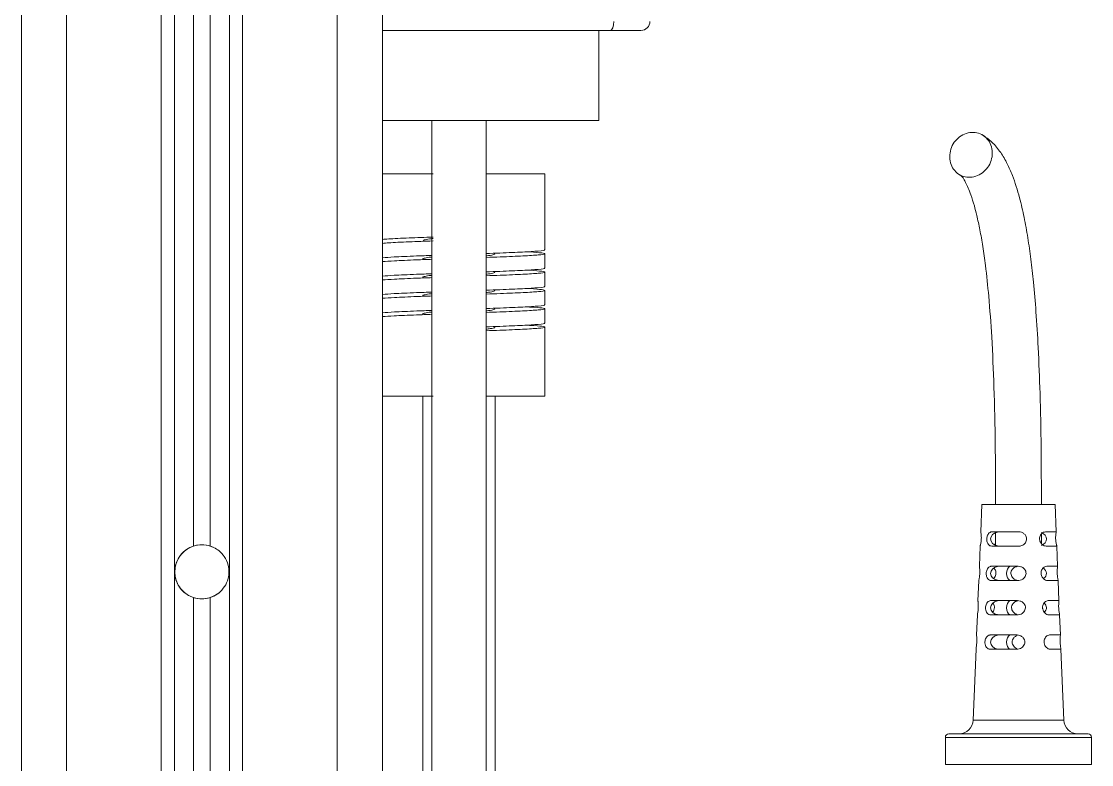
# Model space of a CAD drawing. Header units: millimetres. Extents: x 0 to 594, y 0 to 420.
# Drawn here: x 175.79 to 215.33, y 349.33 to 376.78 of the extents above; entities that cross this region are included whole.
import ezdxf

# ---------------------------------------------------------------- set-up
doc = ezdxf.new("R2010")
doc.units = ezdxf.units.MM

msp = doc.modelspace()

# ---------------------------------------------------------------- linework, layer by layer
at = {"color": 7, "linetype": 'Continuous', "lineweight": 15}
for p, q in [((175.7933, 342.5516), (175.7933, 405.1183)), ((180.9599, 343.5017), (180.9599, 405.1183)), ((182.1503, 357.4025), (182.1503, 405.1183)), ((182.7696, 357.4025), (182.7696, 405.1183)), ((183.9599, 343.5017), (183.9599, 405.1183)), ((189.1266, 342.5516), (189.1266, 405.1183)), ((189.1266, 376.4517), (197.1266, 376.4517)), ((197.1266, 376.4517), (197.1266, 373.1183)), ((197.5385, 376.4517), (197.1266, 376.4517)), ((198.6766, 376.4517), (197.5385, 376.4517)), ((189.1266, 373.1183), (197.1266, 373.1183)), ((190.9599, 373.1183), (190.9599, 326.8531)), ((192.9599, 326.8531), (192.9599, 373.1183)), ((190.9982, 371.1557), (189.1266, 371.1557)), ((195.1349, 371.1557), (192.9599, 371.1557)), ((195.1349, 368.344), (195.1349, 371.1557)), ((195.1349, 367.6667), (195.1349, 368.2001)), ((195.1349, 366.9893), (195.1349, 367.5227)), ((195.1349, 366.312), (195.1349, 366.8454)), ((195.1349, 365.6347), (195.1349, 366.1681)), ((195.1349, 362.943), (195.1349, 365.4907)), ((189.1266, 362.943), (190.9982, 362.943)), ((190.6266, 362.943), (190.6266, 326.8531)), ((192.9599, 362.943), (195.1349, 362.943)), ((193.2933, 326.8531), (193.2933, 362.943)), ((211.2719, 358.9339), (211.2317, 357.9285)), ((211.2719, 358.9339), (213.8826, 358.9339)), ((213.8826, 358.9339), (213.9813, 358.9339)), ((214.0214, 357.9297), (213.9813, 358.9339)), ((211.6524, 357.9285), (212.6336, 357.9285)), ((211.7799, 357.8991), (211.7799, 357.4287)), ((213.4732, 357.499), (213.4732, 357.8502)), ((214.0214, 357.9285), (213.6249, 357.9285)), ((211.2105, 357.3995), (211.1808, 356.6562)), ((212.6251, 357.3993), (211.6438, 357.3993)), ((213.6461, 357.3993), (214.0426, 357.3993)), ((214.0724, 356.6562), (214.0426, 357.3995)), ((211.6319, 356.6585), (212.6131, 356.6585)), ((214.0722, 356.6585), (213.6757, 356.6585)), ((211.1598, 356.1306), (211.1299, 355.3828)), ((212.6046, 356.1293), (211.6234, 356.1293)), ((213.6967, 356.1293), (214.0933, 356.1293)), ((214.1233, 355.3828), (214.0934, 356.1306)), ((211.6115, 355.3885), (212.5927, 355.3885)), ((214.1227, 355.3885), (213.7262, 355.3885)), ((211.1091, 354.8634), (211.0789, 354.1093)), ((212.5843, 354.8593), (211.603, 354.8593)), ((213.7471, 354.8593), (214.1436, 354.8593)), ((214.1742, 354.1093), (214.1441, 354.8634)), ((211.5912, 354.1185), (212.5724, 354.1185)), ((214.1729, 354.1185), (213.7764, 354.1185)), ((214.1729, 354.1185), (214.1734, 354.1093)), ((211.0585, 353.5994), (210.9536, 350.9753)), ((212.564, 353.5893), (211.5828, 353.5893)), ((213.7973, 353.5893), (214.1938, 353.5893)), ((214.2996, 350.9753), (214.1946, 353.5994)), ((209.9257, 350.335), (209.9257, 349.3296)), ((215.0081, 350.4673), (215.1951, 350.4673)), ((215.3275, 349.3296), (215.3275, 350.335))]:
    msp.add_line(p, q, dxfattribs=at)
at = {"color": 66, "linetype": 'Continuous', "lineweight": 15}
for p, q in [((177.4599, 343.5017), (177.4599, 405.1183)), ((181.4432, 343.5017), (181.4432, 405.1183)), ((183.4767, 343.5017), (183.4767, 405.1183)), ((187.4599, 343.5017), (187.4599, 405.1183)), ((182.1503, 343.5017), (182.1503, 355.5008)), ((182.7696, 343.5017), (182.7696, 355.5008)), ((210.9536, 350.9753), (214.1777, 350.9753)), ((214.1777, 350.9753), (214.2996, 350.9753)), ((209.9257, 350.335), (215.3275, 350.335)), ((209.9257, 349.3296), (215.1307, 349.3296)), ((215.1307, 349.3296), (215.3275, 349.3296))]:
    msp.add_line(p, q, dxfattribs=at)
at = {"color": 7, "linetype": 'Continuous', "lineweight": 15}
for centre, radius, start, end in [((198.6766, 376.785), 0.3333, 270, 0), ((182.4599, 356.4517), 1, 65.53052, 180), ((182.4599, 356.4517), 1, 71.96222, 108.03778), ((182.4599, 356.4517), 1, 181.63875, 309.4921), ((182.4599, 356.4517), 1, 251.96222, 288.03778), ((210.4248, 350.9964), 0.5292, 270, 357.70939), ((214.8283, 350.9964), 0.5292, 182.29061, 270), ((210.058, 350.335), 0.1323, 90, 180), ((215.1952, 350.335), 0.1323, 0, 90)]:
    msp.add_arc(centre, radius, start, end, dxfattribs=at)
for centre, major_axis, ratio, start_param, end_param in [((197.5385, 376.785), (0, 0.3333), 0.4142136, 3.1415927, 4.712389), ((211.9377, 357.6639), (0.3444, 0), 0.7681497, 1.836659, 4.4465263), ((213.3155, 357.6639), (0.3444, 0), 0.7681497, 5.1882218, 7.3781488), ((211.9377, 356.3939), (0.3444, 0), 0.7681497, 1.836659, 4.4465263), ((212.3342, 356.3939), (0, 0.2646), 0.5524849, 0.2658626, 2.87573), ((213.3155, 356.3939), (0.3444, 0), 0.7681497, 5.4637247, 7.1385704), ((211.9377, 355.1239), (0.3444, 0), 0.7681497, 1.836659, 4.4465263), ((212.3342, 355.1239), (0, 0.2646), 0.5524849, 0.2658626, 2.87573), ((213.3155, 355.1239), (0.3444, 0), 0.7681497, 5.602793, 6.9985309), ((211.9377, 353.8539), (0.3444, 0), 0.7681497, 1.836659, 4.4465263), ((212.3342, 353.8539), (0, 0.2646), 0.5524849, 0.2658626, 2.87573)]:
    msp.add_ellipse(centre, major_axis=major_axis, ratio=ratio, start_param=start_param, end_param=end_param, dxfattribs=at)
for points, knots in [([(210.0874, 371.8561), (210.1033, 371.9493), (210.1351, 372.1358), (210.2895, 372.384), (210.5034, 372.5727), (210.7605, 372.6806), (211.0298, 372.6955), (211.2815, 372.6158), (211.487, 372.4504), (211.6233, 372.2182), (211.663, 372.007), (211.6572, 371.7924), (211.6058, 371.5762), (211.4564, 371.3281), (211.2412, 371.1394), (210.9845, 371.0315), (210.715, 371.0166), (210.4634, 371.0963), (210.2577, 371.2617), (210.1221, 371.4939), (210.0804, 371.7051), (210.0861, 371.827), (210.0874, 371.8561)], [0, 0, 0, 0, 0.0536862, 0.1073722, 0.1610581, 0.214745, 0.268431, 0.3221172, 0.3758035, 0.4294901, 0.4831761, 0.5, 0.5536863, 0.6073721, 0.6610583, 0.7147448, 0.7684312, 0.8221174, 0.8758035, 0.9294899, 0.9831761, 1, 1, 1, 1]), ([(213.4732, 358.9339), (213.4716, 359.6408), (213.4684, 361.0122), (213.4305, 362.9482), (213.3662, 364.6188), (213.2824, 365.9893), (213.1894, 367.079), (213.0879, 367.9898), (212.9752, 368.7919), (212.842, 369.5456), (212.662, 370.3323), (212.4503, 370.9947), (212.2088, 371.5474), (211.9603, 371.9737), (211.6535, 372.3429), (211.4064, 372.5118), (211.2798, 372.5983)], [0, 0, 0, 0, 0.1376042, 0.2669666, 0.377251, 0.4643321, 0.5370742, 0.5944899, 0.6488347, 0.7029661, 0.7556967, 0.8211149, 0.8587063, 0.9004858, 0.9490379, 1, 1, 1, 1]), ([(210.4651, 371.1138), (210.4931, 371.0958), (210.5431, 371.0636), (210.6045, 370.9666), (210.7094, 370.7766), (210.8467, 370.4621), (210.9866, 370.0131), (211.1007, 369.5702), (211.2059, 369.0754), (211.3131, 368.4553), (211.4266, 367.6378), (211.5434, 366.5232), (211.651, 365.0219), (211.7306, 363.1905), (211.7747, 361.1215), (211.7781, 359.6729), (211.7799, 358.9339)], [0, 0, 0, 0, 0.0338778, 0.0604191, 0.0854756, 0.149727, 0.1911521, 0.2218525, 0.2660824, 0.3142299, 0.3678179, 0.4516432, 0.5600761, 0.6923545, 0.8430522, 1, 1, 1, 1]), ([(190.9982, 368.8189), (190.6947, 368.8076), (190.064, 368.7843), (189.4061, 368.7546), (189.1975, 368.7362), (189.1266, 368.73)], [0, 0, 0, 0, 0.3798202, 0.7892966, 1, 1, 1, 1]), ([(190.9982, 368.6749), (190.6977, 368.6638), (190.0698, 368.6406), (189.4105, 368.6109), (189.1992, 368.5924), (189.1266, 368.5861)], [0, 0, 0, 0, 0.3759882, 0.78549, 1, 1, 1, 1]), ([(190.9982, 368.7636), (190.9527, 368.7586), (190.7974, 368.7414), (190.6567, 368.7144), (190.6441, 368.6924), (190.6385, 368.6827)], [0, 0, 0, 0, 0.1868, 0.6375183, 1, 1, 1, 1]), ([(190.9599, 368.1396), (190.7662, 368.1327), (190.2316, 368.1137), (189.5593, 368.0851), (189.259, 368.0634), (189.1266, 368.0538)], [0, 0, 0, 0, 0.2409847, 0.6651451, 1, 1, 1, 1]), ([(190.9599, 368.0827), (190.9479, 368.0814), (190.8215, 368.0679), (190.6994, 368.0423), (190.602, 368.0179), (190.6272, 368.0055), (190.6276, 368.0054)], [0, 0, 0, 0, 0.04974894, 0.52179726, 0.99384539, 1, 1, 1, 1]), ([(195.1079, 368.344), (195.1163, 368.3418), (195.1709, 368.3274), (194.9212, 368.3009), (194.3564, 368.2645), (193.6504, 368.2341), (193.1334, 368.2159), (192.9599, 368.2098)], [0, 0, 0, 0, 0.0499625, 0.321039, 0.5921157, 0.8631924, 1, 1, 1, 1]), ([(194.432, 368.2723), (194.4728, 368.2703), (194.7705, 368.2563), (195.0559, 368.2301), (195.194, 368.1937), (194.9441, 368.1573), (194.3582, 368.1209), (193.657, 368.0904), (193.1366, 368.0721), (192.9599, 368.0658)], [0, 0, 0, 0, 0.02799703, 0.20427335, 0.38054952, 0.55682558, 0.73310194, 0.90937817, 1, 1, 1, 1]), ([(192.9599, 368.1235), (192.9892, 368.1268), (193.1281, 368.1422), (193.2599, 368.1677), (193.2755, 368.19), (193.2826, 368.2001)], [0, 0, 0, 0, 0.1273816, 0.6036299, 1, 1, 1, 1]), ([(190.9599, 367.9957), (190.7693, 367.9889), (190.2374, 367.97), (189.5643, 367.9414), (189.2611, 367.9196), (189.1266, 367.91)], [0, 0, 0, 0, 0.23712882, 0.66157873, 1, 1, 1, 1]), ([(190.9599, 367.4623), (190.7662, 367.4554), (190.2316, 367.4364), (189.5593, 367.4078), (189.259, 367.3861), (189.1266, 367.3765)], [0, 0, 0, 0, 0.2409787, 0.6651392, 1, 1, 1, 1]), ([(190.9599, 367.3184), (190.7693, 367.3116), (190.2374, 367.2927), (189.5643, 367.2641), (189.2611, 367.2423), (189.1266, 367.2326)], [0, 0, 0, 0, 0.2371245, 0.6615751, 1, 1, 1, 1]), ([(190.9599, 367.4053), (190.9479, 367.404), (190.8215, 367.3906), (190.6994, 367.365), (190.602, 367.3404), (190.6272, 367.3282), (190.6276, 367.328)], [0, 0, 0, 0, 0.0497458, 0.5217944, 0.9938431, 1, 1, 1, 1]), ([(195.1079, 367.6667), (195.1163, 367.6644), (195.1709, 367.6501), (194.9212, 367.6236), (194.3564, 367.5872), (193.6505, 367.5568), (193.1334, 367.5385), (192.9599, 367.5324)], [0, 0, 0, 0, 0.0499587, 0.3210349, 0.5921121, 0.8631888, 1, 1, 1, 1]), ([(194.432, 367.5949), (194.4728, 367.593), (194.7705, 367.5789), (195.0559, 367.5528), (195.194, 367.5164), (194.9441, 367.48), (194.3582, 367.4436), (193.657, 367.4131), (193.1366, 367.3947), (192.9599, 367.3885)], [0, 0, 0, 0, 0.0279939, 0.2042702, 0.3805468, 0.5568233, 0.7330997, 0.9093761, 1, 1, 1, 1]), ([(192.9599, 367.4462), (192.9892, 367.4494), (193.1281, 367.4648), (193.2599, 367.4904), (193.2755, 367.5127), (193.2826, 367.5228)], [0, 0, 0, 0, 0.1273638, 0.60361124, 1, 1, 1, 1]), ([(195.1079, 366.9893), (195.1163, 366.9871), (195.1709, 366.9727), (194.9211, 366.9462), (194.3563, 366.9098), (193.6504, 366.8795), (193.1333, 366.8612), (192.9599, 366.8551)], [0, 0, 0, 0, 0.0499706, 0.3210472, 0.592124, 0.8632008, 1, 1, 1, 1]), ([(194.4324, 366.9176), (194.471, 366.9158), (194.7671, 366.9018), (195.0529, 366.8758), (195.1946, 366.8394), (194.948, 366.803), (194.3651, 366.7666), (193.6629, 366.736), (193.1397, 366.7175), (192.9599, 366.7112)], [0, 0, 0, 0, 0.0264693, 0.202726, 0.3789828, 0.5552392, 0.7314959, 0.9077527, 1, 1, 1, 1]), ([(190.9599, 366.785), (190.7662, 366.7781), (190.2315, 366.759), (189.5593, 366.7304), (189.259, 366.7087), (189.1266, 366.6992)], [0, 0, 0, 0, 0.2409966, 0.6651559, 1, 1, 1, 1]), ([(190.9599, 366.641), (190.7723, 366.6344), (190.2432, 366.6156), (189.5693, 366.587), (189.2631, 366.5651), (189.1266, 366.5553)], [0, 0, 0, 0, 0.2333324, 0.6580717, 1, 1, 1, 1]), ([(190.9599, 366.728), (190.9479, 366.7267), (190.8215, 366.7133), (190.6994, 366.6877), (190.602, 366.6631), (190.6272, 366.6509), (190.6276, 366.6507)], [0, 0, 0, 0, 0.0497664, 0.521816, 0.9938642, 1, 1, 1, 1]), ([(192.9599, 366.7688), (192.9892, 366.7721), (193.1281, 366.7875), (193.2599, 366.813), (193.2755, 366.8353), (193.2827, 366.8455)], [0, 0, 0, 0, 0.1273433, 0.60359, 1, 1, 1, 1]), ([(190.9599, 366.1076), (190.7693, 366.1008), (190.2374, 366.0819), (189.5643, 366.0534), (189.2611, 366.0316), (189.1266, 366.0219)], [0, 0, 0, 0, 0.2371611, 0.6616089, 1, 1, 1, 1]), ([(195.109, 366.312), (195.1171, 366.3099), (195.1721, 366.2956), (194.9248, 366.2692), (194.3634, 366.2329), (193.6564, 366.2024), (193.1364, 366.184), (192.9599, 366.1778)], [0, 0, 0, 0, 0.0474154, 0.3184967, 0.5895789, 0.8606607, 1, 1, 1, 1]), ([(194.432, 366.2402), (194.4749, 366.2382), (194.7741, 366.224), (195.0589, 366.1978), (195.1933, 366.1613), (194.9401, 366.125), (194.3511, 366.0886), (193.651, 366.0582), (193.1335, 366.0399), (192.9599, 366.0338)], [0, 0, 0, 0, 0.0294754, 0.2057869, 0.3820981, 0.5584094, 0.7347207, 0.9110319, 1, 1, 1, 1]), ([(192.9599, 366.0915), (192.9892, 366.0948), (193.1281, 366.1102), (193.2599, 366.1357), (193.2755, 366.158), (193.2827, 366.1681)], [0, 0, 0, 0, 0.1273481, 0.6035951, 1, 1, 1, 1]), ([(190.9599, 365.9637), (190.7662, 365.9568), (190.2315, 365.9378), (189.5592, 365.9092), (189.259, 365.8875), (189.1266, 365.8779)], [0, 0, 0, 0, 0.2410148, 0.6651729, 1, 1, 1, 1]), ([(190.9599, 366.0507), (190.9479, 366.0494), (190.8215, 366.0359), (190.6994, 366.0103), (190.602, 365.9858), (190.6272, 365.9735), (190.6276, 365.9734)], [0, 0, 0, 0, 0.0497827, 0.5218333, 0.9938851, 1, 1, 1, 1]), ([(195.1079, 365.6347), (195.1163, 365.6324), (195.1708, 365.6181), (194.9211, 365.5916), (194.3563, 365.5552), (193.6504, 365.5248), (193.1333, 365.5065), (192.9599, 365.5004)], [0, 0, 0, 0, 0.04997947, 0.32105605, 0.59213299, 0.86320966, 1, 1, 1, 1]), ([(194.4316, 365.5629), (194.4746, 365.5609), (194.774, 365.5467), (195.0589, 365.5204), (195.1933, 365.484), (194.9401, 365.4476), (194.3511, 365.4112), (193.651, 365.3809), (193.1335, 365.3626), (192.9599, 365.3565)], [0, 0, 0, 0, 0.0295708, 0.2058645, 0.382158, 0.5584514, 0.7347447, 0.9110383, 1, 1, 1, 1]), ([(192.9599, 365.4146), (193.0142, 365.4212), (193.1695, 365.4399), (193.2838, 365.4652), (193.2769, 365.4841), (193.2744, 365.4908)], [0, 0, 0, 0, 0.2570406, 0.7363349, 1, 1, 1, 1]), ([(211.2317, 357.9285), (211.2326, 357.925), (211.2342, 357.918), (211.2438, 357.865), (211.2526, 357.7919), (211.2558, 357.7092), (211.2528, 357.6315), (211.2443, 357.5579), (211.2325, 357.4911), (211.2196, 357.4349), (211.2116, 357.4037), (211.2108, 357.4005), (211.2105, 357.3993)], [0, 0, 0, 0, 0.1195872, 0.2391197, 0.3583528, 0.4458245, 0.5334968, 0.6171021, 0.7076913, 0.8130309, 0.9327443, 1, 1, 1, 1]), ([(211.6438, 357.3993), (211.6191, 357.4029), (211.5695, 357.41), (211.5104, 357.4627), (211.4721, 357.5355), (211.4549, 357.6203), (211.4558, 357.7008), (211.4721, 357.7755), (211.5017, 357.8405), (211.547, 357.894), (211.5999, 357.9241), (211.638, 357.9273), (211.6524, 357.9285)], [0, 0, 0, 0, 0.1197023, 0.2392102, 0.3627006, 0.4545045, 0.5466613, 0.6306753, 0.717686, 0.81706, 0.9308758, 1, 1, 1, 1]), ([(211.7799, 357.8502), (211.776, 357.8558), (211.7679, 357.8676), (211.7571, 357.8739), (211.7514, 357.8772)], [0, 0, 0, 0, 0.4769572, 1, 1, 1, 1]), ([(212.6336, 357.9285), (212.6689, 357.925), (212.7395, 357.918), (212.8334, 357.865), (212.8981, 357.7919), (212.9288, 357.7092), (212.9293, 357.6315), (212.9043, 357.5579), (212.8558, 357.4911), (212.7818, 357.4349), (212.6999, 357.4037), (212.6449, 357.4005), (212.6251, 357.3993)], [0, 0, 0, 0, 0.1195848, 0.2391173, 0.3583507, 0.4458236, 0.5334961, 0.6171018, 0.7076909, 0.813033, 0.9327441, 1, 1, 1, 1]), ([(213.6461, 357.3993), (213.6209, 357.4029), (213.5706, 357.4099), (213.4951, 357.4627), (213.4376, 357.5354), (213.4105, 357.6084), (213.4019, 357.6752), (213.4089, 357.7415), (213.4386, 357.812), (213.4864, 357.8716), (213.5512, 357.9182), (213.5994, 357.9249), (213.6249, 357.9285)], [0, 0, 0, 0, 0.1197105, 0.2392285, 0.3627258, 0.4545363, 0.5032733, 0.5907455, 0.6779945, 0.7708714, 0.8785666, 1, 1, 1, 1]), ([(214.0214, 357.9285), (214.0206, 357.925), (214.0189, 357.918), (214.0094, 357.865), (214.0006, 357.7919), (213.9973, 357.7092), (214.0004, 357.6315), (214.0088, 357.5579), (214.0207, 357.4911), (214.0335, 357.4349), (214.0416, 357.4037), (214.0424, 357.4005), (214.0426, 357.3993)], [0, 0, 0, 0, 0.1195871, 0.2391193, 0.3583523, 0.4458249, 0.5334971, 0.6171025, 0.7076913, 0.8130312, 0.9327443, 1, 1, 1, 1]), ([(182.1503, 355.5008), (182.1086, 355.5163), (181.9885, 355.5608), (181.8006, 355.685), (181.6076, 355.8986), (181.486, 356.1647), (181.4487, 356.4547), (181.4866, 356.7363), (181.6094, 357.0093), (181.8148, 357.2351), (182.0149, 357.3549), (182.1264, 357.3941), (182.1503, 357.4025)], [0, 0, 0, 0, 0.05170986, 0.1490713, 0.2634636, 0.40219436, 0.50119293, 0.60035546, 0.72973776, 0.86233179, 0.97048838, 1, 1, 1, 1]), ([(182.7696, 357.4025), (182.8107, 357.3873), (182.9303, 357.343), (183.1178, 357.2194), (183.3111, 357.0064), (183.4332, 356.7409), (183.4712, 356.451), (183.4338, 356.1692), (183.3117, 355.8962), (183.1072, 355.67), (182.9068, 355.5492), (182.7943, 355.5095), (182.7696, 355.5008)], [0, 0, 0, 0, 0.0510885, 0.14838, 0.2626196, 0.4012087, 0.5003064, 0.599578, 0.7287045, 0.8610493, 0.9694367, 1, 1, 1, 1]), ([(211.7451, 357.4596), (211.7485, 357.4617), (211.7623, 357.4702), (211.7724, 357.4866), (211.7799, 357.499)], [0, 0, 0, 0, 0.2458683, 1, 1, 1, 1]), ([(211.181, 356.6585), (211.1813, 356.655), (211.1818, 356.6481), (211.1894, 356.5957), (211.197, 356.5197), (211.1993, 356.4307), (211.195, 356.3473), (211.1864, 356.2737), (211.1752, 356.2079), (211.1643, 356.155), (211.1595, 356.1315), (211.1598, 356.1298), (211.1599, 356.1293)], [0, 0, 0, 0, 0.1186725, 0.2372967, 0.35549, 0.4604626, 0.5497612, 0.6355248, 0.7297009, 0.8383273, 0.9588557, 1, 1, 1, 1]), ([(211.6234, 356.1293), (211.5985, 356.1328), (211.5489, 356.1398), (211.4891, 356.192), (211.45, 356.2645), (211.432, 356.3493), (211.4329, 356.4309), (211.4497, 356.5065), (211.4805, 356.5721), (211.5272, 356.6254), (211.5804, 356.6545), (211.6181, 356.6574), (211.6319, 356.6585)], [0, 0, 0, 0, 0.1188497, 0.2375248, 0.3597664, 0.453072, 0.5467224, 0.6324732, 0.7209528, 0.8209965, 0.9343802, 1, 1, 1, 1]), ([(212.5755, 356.6476), (212.5627, 356.6459), (212.5153, 356.6397), (212.443, 356.5947), (212.3751, 356.5199), (212.3449, 356.4306), (212.3494, 356.3474), (212.3793, 356.2736), (212.4329, 356.2083), (212.5118, 356.1533), (212.5778, 356.139), (212.6125, 356.1315)], [0, 0, 0, 0, 0.0497638, 0.1839258, 0.3176007, 0.4363223, 0.5373175, 0.6343161, 0.7408264, 0.8636809, 1, 1, 1, 1]), ([(212.6131, 356.6585), (212.648, 356.655), (212.7177, 356.6481), (212.8104, 356.5957), (212.878, 356.5197), (212.9083, 356.4307), (212.9038, 356.3473), (212.8739, 356.2737), (212.8203, 356.2079), (212.7413, 356.155), (212.6639, 356.1315), (212.6167, 356.1298), (212.6046, 356.1293)], [0, 0, 0, 0, 0.1186697, 0.2372961, 0.3554894, 0.4604612, 0.5497595, 0.6355242, 0.7296988, 0.8383272, 0.9588557, 1, 1, 1, 1]), ([(213.6967, 356.1293), (213.6722, 356.1328), (213.6232, 356.1398), (213.55, 356.192), (213.4939, 356.2644), (213.4671, 356.3375), (213.4585, 356.4052), (213.4654, 356.4724), (213.4949, 356.5435), (213.5421, 356.6032), (213.6051, 356.6487), (213.6515, 356.6551), (213.6757, 356.6585)], [0, 0, 0, 0, 0.118853, 0.2375313, 0.3597789, 0.4530865, 0.5031424, 0.5919984, 0.680643, 0.7746349, 0.8823983, 1, 1, 1, 1]), ([(214.0722, 356.6585), (214.0719, 356.655), (214.0713, 356.6481), (214.0638, 356.5957), (214.0562, 356.5197), (214.0538, 356.4307), (214.0582, 356.3473), (214.0668, 356.2737), (214.0779, 356.2079), (214.0889, 356.155), (214.0936, 356.1315), (214.0933, 356.1298), (214.0933, 356.1293)], [0, 0, 0, 0, 0.11867005, 0.23729441, 0.35548802, 0.460461, 0.54975994, 0.63552382, 0.72970016, 0.83832688, 0.95885558, 1, 1, 1, 1]), ([(211.7092, 356.2075), (211.7274, 356.2285), (211.7619, 356.2683), (211.786, 356.3376), (211.7947, 356.4051), (211.7875, 356.4721), (211.761, 356.5395), (211.7335, 356.5713), (211.7208, 356.5859)], [0, 0, 0, 0, 0.2080808, 0.3947604, 0.4949062, 0.6726784, 0.8500325, 1, 1, 1, 1]), ([(211.1305, 355.3885), (211.1303, 355.3851), (211.1299, 355.3783), (211.1356, 355.3263), (211.1418, 355.251), (211.1435, 355.1625), (211.1394, 355.0786), (211.1314, 355.0038), (211.1214, 354.9381), (211.1117, 354.8842), (211.1101, 354.8704), (211.1093, 354.8634)], [0, 0, 0, 0, 0.12387373, 0.24771026, 0.37098679, 0.48154165, 0.57690473, 0.66861067, 0.76851232, 0.88261077, 1, 1, 1, 1]), ([(211.603, 354.8593), (211.5781, 354.8628), (211.5283, 354.8697), (211.468, 354.9214), (211.4281, 354.9936), (211.4095, 355.0785), (211.4102, 355.1608), (211.4276, 355.2374), (211.4594, 355.3035), (211.5073, 355.3566), (211.5609, 355.3847), (211.5982, 355.3875), (211.6115, 355.3885)], [0, 0, 0, 0, 0.1180843, 0.236003, 0.3571556, 0.4517615, 0.5466927, 0.6339985, 0.7237816, 0.8243882, 0.9373593, 1, 1, 1, 1]), ([(211.6702, 354.9576), (211.6822, 354.972), (211.7101, 355.0057), (211.7301, 355.0669), (211.739, 355.1351), (211.7315, 355.2024), (211.7108, 355.2605), (211.691, 355.2847), (211.6856, 355.2913)], [0, 0, 0, 0, 0.1646252, 0.3848153, 0.5041398, 0.7138055, 0.9230358, 1, 1, 1, 1]), ([(212.5763, 355.3742), (212.5705, 355.3734), (212.5307, 355.3675), (212.4658, 355.3248), (212.3983, 355.2514), (212.3677, 355.1624), (212.3715, 355.0786), (212.4012, 355.0037), (212.4553, 354.9388), (212.5127, 354.8944), (212.5544, 354.8839), (212.5653, 354.8812)], [0, 0, 0, 0, 0.0258209, 0.176778, 0.3270524, 0.4618191, 0.5780668, 0.6898579, 0.8116364, 0.9507254, 1, 1, 1, 1]), ([(212.5927, 355.3885), (212.6272, 355.3851), (212.6961, 355.3783), (212.7878, 355.3263), (212.8548, 355.251), (212.8855, 355.1625), (212.8816, 355.0785), (212.8519, 355.0039), (212.7983, 354.9376), (212.7196, 354.8847), (212.6429, 354.8615), (212.5962, 354.8598), (212.5843, 354.8593)], [0, 0, 0, 0, 0.11782466, 0.23561113, 0.35286496, 0.45801868, 0.54872278, 0.63594944, 0.73096893, 0.83949515, 0.95906252, 1, 1, 1, 1]), ([(213.7471, 354.8593), (213.7232, 354.8628), (213.6754, 354.8697), (213.6041, 354.9214), (213.5493, 354.9935), (213.5229, 355.0667), (213.5143, 355.1351), (213.5212, 355.2031), (213.5503, 355.2748), (213.597, 355.3346), (213.6583, 355.3791), (213.7031, 355.3853), (213.7262, 355.3885)], [0, 0, 0, 0, 0.1180803, 0.2359988, 0.3571513, 0.4517585, 0.5030277, 0.5931129, 0.6830111, 0.7779832, 0.885785, 1, 1, 1, 1]), ([(214.1227, 355.3885), (214.1229, 355.3851), (214.1233, 355.3783), (214.1175, 355.3263), (214.1114, 355.251), (214.1097, 355.1625), (214.1138, 355.0785), (214.1217, 355.0039), (214.1318, 354.9376), (214.1413, 354.8847), (214.1448, 354.8615), (214.1439, 354.8598), (214.1436, 354.8593)], [0, 0, 0, 0, 0.1178248, 0.2356113, 0.3528634, 0.4580172, 0.5487214, 0.6359468, 0.7309681, 0.8394924, 0.9590625, 1, 1, 1, 1]), ([(211.0797, 354.1093), (211.0795, 354.1074), (211.0787, 354.1013), (211.0826, 354.0562), (211.0872, 353.9824), (211.0884, 353.894), (211.0844, 353.8096), (211.0771, 353.7341), (211.0681, 353.6678), (211.0595, 353.6129), (211.0588, 353.5988), (211.0585, 353.5914)], [0, 0, 0, 0, 0.0601588, 0.1907603, 0.3206887, 0.4381973, 0.540787, 0.6396048, 0.7464939, 0.8675158, 1, 1, 1, 1]), ([(211.5828, 353.5893), (211.5578, 353.5928), (211.5079, 353.5996), (211.4471, 353.6509), (211.4045, 353.7261), (211.3858, 353.8172), (211.3898, 353.905), (211.4105, 353.9808), (211.4461, 354.0453), (211.498, 354.0953), (211.55, 354.1166), (211.5828, 354.1181), (211.5912, 354.1185)], [0, 0, 0, 0, 0.1174161, 0.2346818, 0.3549063, 0.4667166, 0.5628131, 0.6511547, 0.7435219, 0.846834, 0.9610394, 1, 1, 1, 1]), ([(212.5804, 354.1015), (212.5492, 354.0872), (212.4872, 354.0588), (212.4213, 353.9817), (212.3901, 353.8941), (212.3935, 353.8097), (212.4228, 353.7337), (212.4773, 353.6692), (212.5266, 353.628), (212.5591, 353.6189), (212.5613, 353.6183)], [0, 0, 0, 0, 0.16002325, 0.3192242, 0.46320504, 0.5889062, 0.70998452, 0.8409535, 0.98923871, 1, 1, 1, 1]), ([(212.5724, 354.1185), (212.6065, 354.1151), (212.6747, 354.1084), (212.7655, 354.0569), (212.832, 353.9822), (212.863, 353.894), (212.8597, 353.8096), (212.8302, 353.7341), (212.7765, 353.6674), (212.6981, 353.6145), (212.622, 353.5915), (212.5758, 353.5898), (212.564, 353.5893)], [0, 0, 0, 0, 0.1170661, 0.2341026, 0.3505377, 0.4558412, 0.5477755, 0.6363298, 0.732115, 0.8405666, 0.9592931, 1, 1, 1, 1]), ([(213.7973, 353.5893), (213.7739, 353.5928), (213.7272, 353.5996), (213.6577, 353.6509), (213.6015, 353.726), (213.5767, 353.8007), (213.5699, 353.8698), (213.5761, 353.9338), (213.605, 354.006), (213.6511, 354.0659), (213.711, 354.1095), (213.7544, 354.1155), (213.7764, 354.1185)], [0, 0, 0, 0, 0.1174113, 0.2346704, 0.3548879, 0.4666923, 0.5028093, 0.5940301, 0.685068, 0.7809292, 0.8887679, 1, 1, 1, 1]), ([(214.1739, 354.1015), (214.1729, 354.0872), (214.171, 354.0588), (214.1659, 353.9817), (214.1648, 353.8941), (214.1687, 353.8096), (214.1761, 353.7342), (214.1852, 353.6674), (214.1932, 353.6145), (214.1956, 353.5915), (214.1942, 353.5898), (214.1938, 353.5893)], [0, 0, 0, 0, 0.1325544, 0.2644257, 0.3836915, 0.4878153, 0.5881108, 0.6965963, 0.8194305, 0.9538959, 1, 1, 1, 1]), ([(210.0581, 350.4673), (210.067, 350.4673), (210.085, 350.4673), (210.2466, 350.4673), (210.5009, 350.4673), (210.9398, 350.4673), (211.6409, 350.4673), (212.4604, 350.4673), (213.1311, 350.4673), (213.6376, 350.4673), (214.0989, 350.4673), (214.62, 350.4673), (214.8552, 350.4673), (215.0081, 350.4673)], [0, 0, 0, 0, 0.0732181, 0.1479901, 0.2227621, 0.2959804, 0.4319934, 0.5680067, 0.6412248, 0.7159969, 0.7907686, 0.8639869, 1, 1, 1, 1])]:
    msp.add_open_spline(points, degree=3, knots=knots, dxfattribs=at)

doc.saveas('drawing.dxf')
